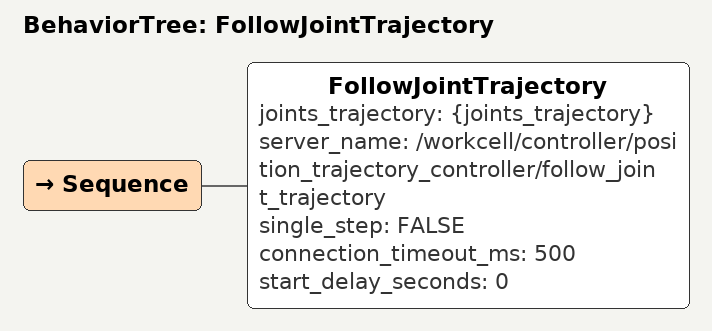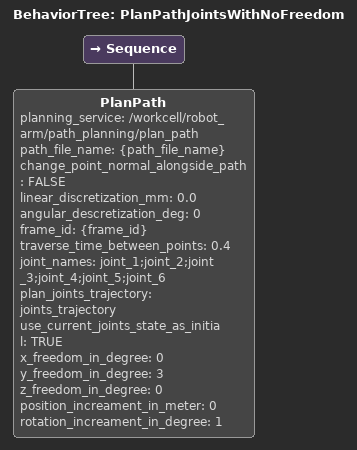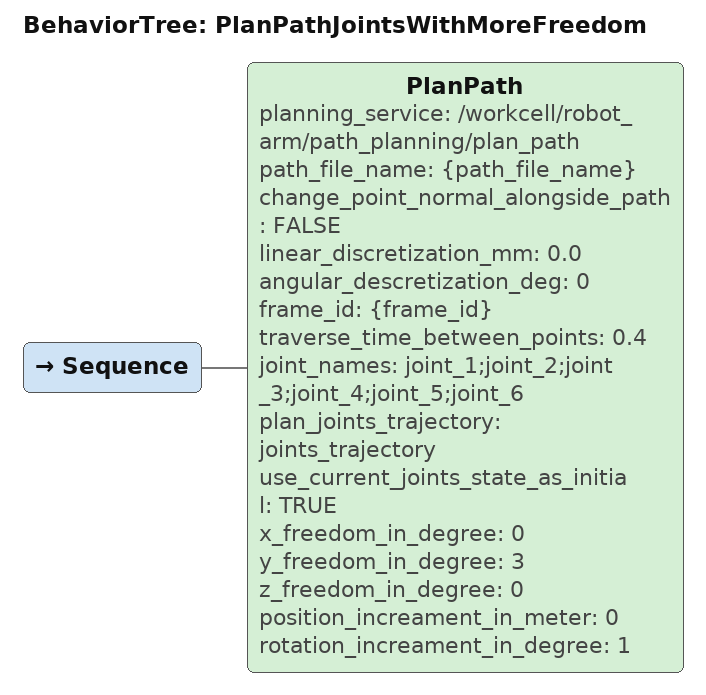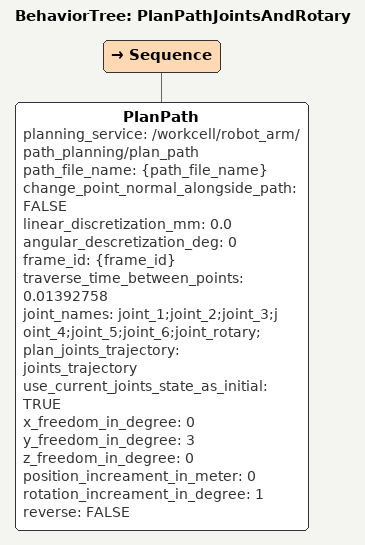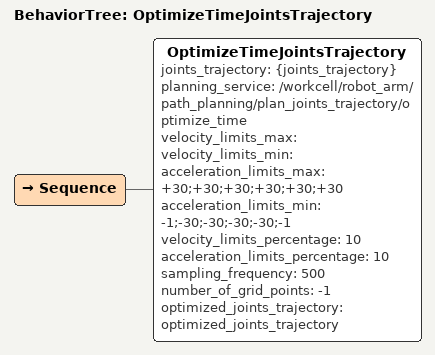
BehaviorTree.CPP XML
<root BTCPP_format="4" main_tree_to_execute="FollowJointTrajectory">

    <BehaviorTree ID="FollowJointTrajectory">
        <Sequence >
            <FollowJointTrajectory
               joints_trajectory="{joints_trajectory}"
               server_name="/workcell/controller/position_trajectory_controller/follow_joint_trajectory"
               single_step="FALSE"
               connection_timeout_ms="500"
               start_delay_seconds="0"
           />
        </Sequence>
    </BehaviorTree>

    <BehaviorTree ID="PlanPathJointsWithNoFreedom">
        <Sequence >
        <PlanPath
            planning_service="/workcell/robot_arm/path_planning/plan_path"
            path_file_name="{path_file_name}"
            change_point_normal_alongside_path="FALSE"
            linear_discretization_mm="0.0"
            angular_descretization_deg="0"
            frame_id="{frame_id}"
            traverse_time_between_points="0.4"
            joint_names="joint_1;joint_2;joint_3;joint_4;joint_5;joint_6"
            plan_joints_trajectory="joints_trajectory"
            use_current_joints_state_as_initial="TRUE"
            x_freedom_in_degree="0"
            y_freedom_in_degree="3"
            z_freedom_in_degree="0"
            position_increament_in_meter="0"
            rotation_increament_in_degree="1"
            />
        </Sequence>
    </BehaviorTree>
    <BehaviorTree ID="PlanPathJointsWithMoreFreedom">
        <Sequence >
        <PlanPath
            planning_service="/workcell/robot_arm/path_planning/plan_path"
            path_file_name="{path_file_name}"
            change_point_normal_alongside_path="FALSE"
            linear_discretization_mm="0.0"
            angular_descretization_deg="0"
            frame_id="{frame_id}"
            traverse_time_between_points="0.4"
            joint_names="joint_1;joint_2;joint_3;joint_4;joint_5;joint_6"
            plan_joints_trajectory="joints_trajectory"
            use_current_joints_state_as_initial="TRUE"
            x_freedom_in_degree="0"
            y_freedom_in_degree="3"
            z_freedom_in_degree="0"
            position_increament_in_meter="0"
            rotation_increament_in_degree="1"
            />
        </Sequence>
    </BehaviorTree>
    <BehaviorTree ID="PlanPathJointsAndRotary">
        <Sequence >
            <PlanPath
                planning_service="/workcell/robot_arm/path_planning/plan_path"
                path_file_name="{path_file_name}"
                change_point_normal_alongside_path="FALSE"
                linear_discretization_mm="0.0"
                angular_descretization_deg="0"
                frame_id="{frame_id}"
                traverse_time_between_points="0.01392758"
                joint_names="joint_1;joint_2;joint_3;joint_4;joint_5;joint_6;joint_rotary;"
                plan_joints_trajectory="joints_trajectory"
                use_current_joints_state_as_initial="TRUE"
                x_freedom_in_degree="0"
                y_freedom_in_degree="3"
                z_freedom_in_degree="0"
                position_increament_in_meter="0"
                rotation_increament_in_degree="1"
                reverse= "FALSE"
                />
        </Sequence>
    </BehaviorTree>

    <BehaviorTree ID="OptimizeTimeJointsTrajectory">
        <Sequence >
            <OptimizeTimeJointsTrajectory
               joints_trajectory="{joints_trajectory}"
               planning_service="/workcell/robot_arm/path_planning/plan_joints_trajectory/optimize_time"
               velocity_limits_max=""
               velocity_limits_min=""
               acceleration_limits_max="+30;+30;+30;+30;+30;+30"
               acceleration_limits_min="-1;-30;-30;-30;-30;-1"
               velocity_limits_percentage="10"
               acceleration_limits_percentage="10"
               sampling_frequency="500"
               number_of_grid_points="-1"
               optimized_joints_trajectory="optimized_joints_trajectory"
            />
        </Sequence>
    </BehaviorTree>

    </root>
